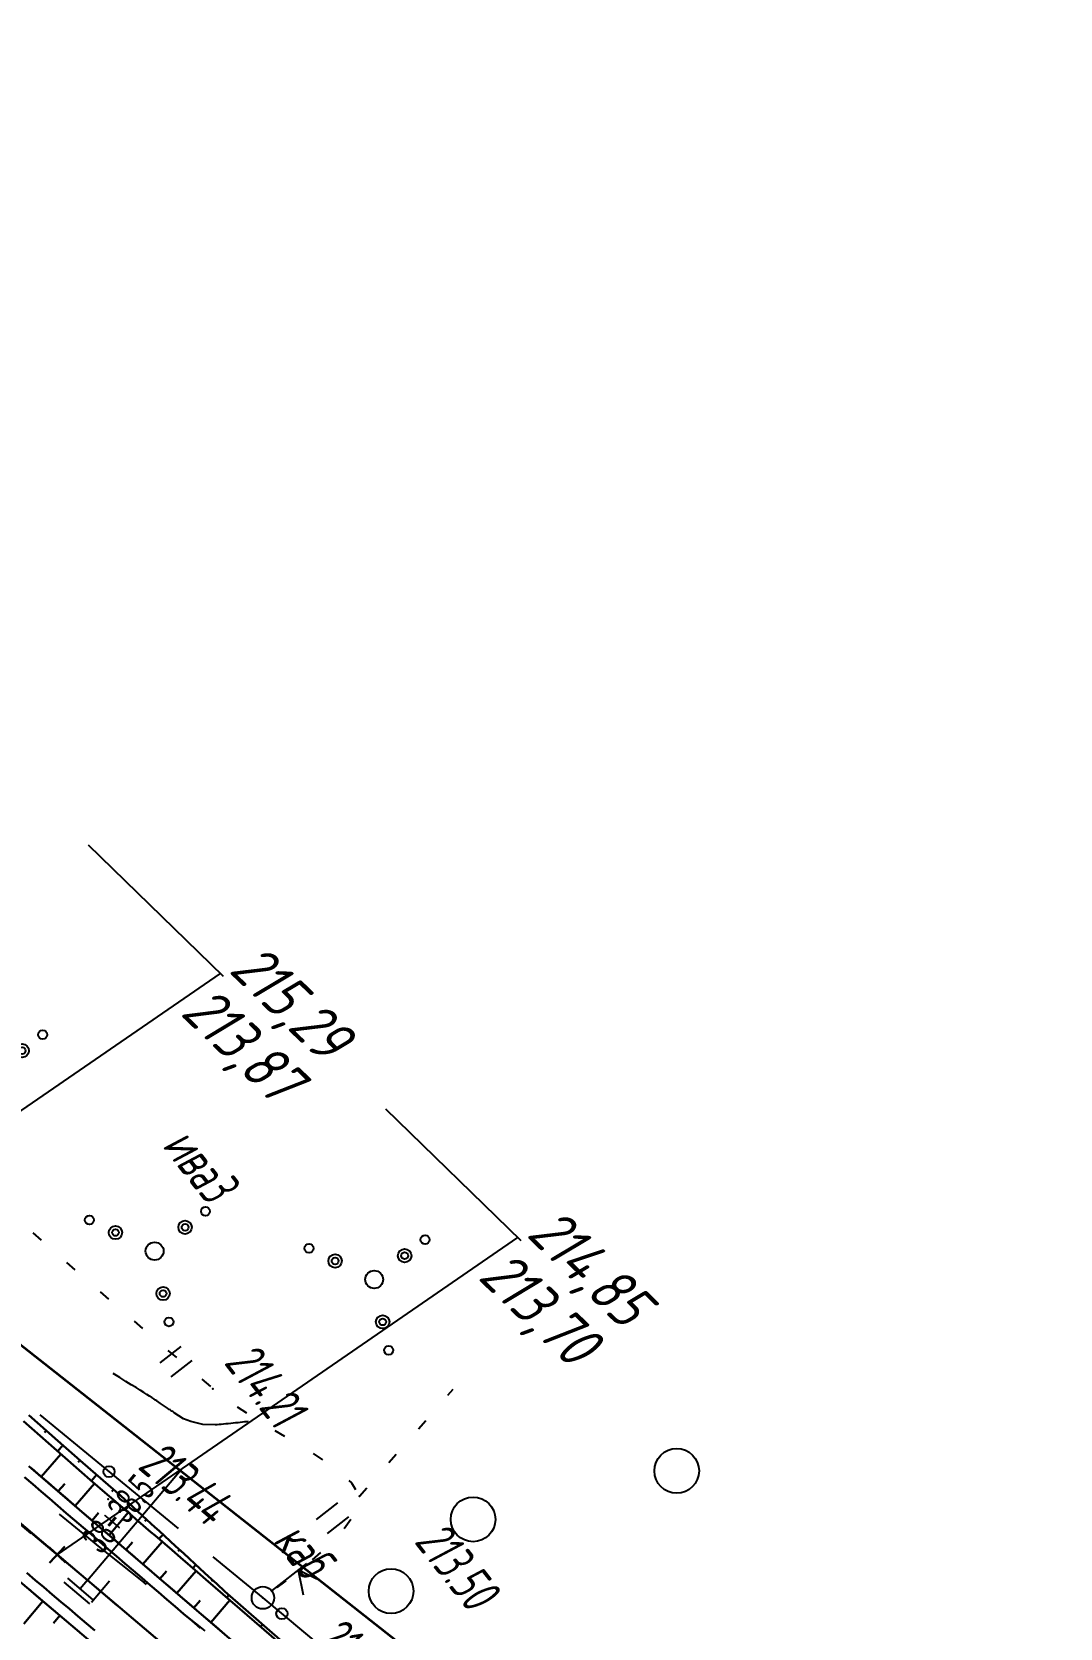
# Model space of a CAD drawing. Header units: millimetres. Extents: x -1799 to 6962, y -1020 to 4121.
# Drawn here: x 1620.9 to 1712.9, y 2466.9 to 2609.7 of the extents above; entities that cross this region are included whole.
import ezdxf
from ezdxf import colors
from ezdxf.entities.mleader import LeaderData, LeaderLine
from ezdxf.math import Vec2, Vec3

# ---------------------------------------------------------------- set-up
doc = ezdxf.new("R2010")
doc.units = ezdxf.units.MM
doc.linetypes.add('CONTI', pattern=[0])
doc.linetypes.add('STROT', pattern=[1.7, 0.5, -1.2])
for name, color, linetype, lineweight in [('10', 1, 'Continuous', 35), ('КОПИЯ_ОСЬ_13_ОТКОСЫ', 7, 'Continuous', 30), ('ОСЬ_ВЕРХ_ПОКРЫТИЯ_ГРАНИЦЫ_ПОЛОС', 7, 'Continuous', 30), ('ОСЬ_ВЕРХ_ПОКРЫТИЯ_ОСЬ', 1, 'Continuous', 30), ('Отметки', 5, 'Continuous', 30)]:
    doc.layers.add(name, color=color, linetype=linetype, lineweight=lineweight)
for name, color, linetype in [('GOR_BDEFAULT', 212, 'CONTI'), ('NAD_MDEFAULT', 7, 'CONTI'), ('PI_OTDEFAULT', 172, 'CONTI'), ('PI_TTDEFAULT', 5, 'CONTI'), ('PLN_O', 7, 'CONTI'), ('SIT_LDEFAULT', 7, 'CONTI'), ('USLZNDEFAULT', 7, 'CONTI'), ('ZAPSKDEFAULT', 7, 'CONTI'), ('КОПИЯ_ОСЬ_ТАНГЕНСЫ', 1, 'Continuous'), ('ОСЬ_ВЕРХ_ПОКРЫТИЯ_ПИКЕТЫ', 1, 'Continuous'), ('ОСЬ_ВЕРХ_ПОКРЫТИЯ_РАЗБИВКА_КРИВ', 1, 'Continuous'), ('ОСЬ_ВЕРХ_ПОКРЫТИЯ_ТАНГЕНСЫ', 1, 'Continuous'), ('разметка', 7, 'Continuous')]:
    doc.layers.add(name, color=color, linetype=linetype)
doc.styles.add('eskd', font='spds.shx', dxfattribs={"width": 1.2, "oblique": 15})
doc.styles.get("Standard").update_dxf_attribs({"font": 'arial.ttf'})
doc.styles.add('ГОСТ', font='', dxfattribs={"oblique": 15, "height": 4})
doc.styles.get('ГОСТ').set_extended_font_data('GOST type A')

# ---------------------------------------------------------------- blocks, each defined once
blk = doc.blocks.new('BL_2004')
at = {"color": 0}
blk.add_circle((0, 0), 2, dxfattribs=at)
blk = doc.blocks.new('BL_2011')
at = {"color": 0}
for p, q in [((0, 0), (0, 2.4)), ((1.6, 0), (1.6, 2.4))]:
    blk.add_line(p, q, dxfattribs=at)
blk = doc.blocks.new('BL_4017')
at = {"color": 0}
for p, q in [((0, 1), (0, 5)), ((2, 5), (0, 4)), ((0, 4), (2, 3))]:
    blk.add_line(p, q, dxfattribs=at)
blk.add_circle((0, 0), 1, dxfattribs=at)
blk = doc.blocks.new('BL_2010')
at = {"color": 0}
for centre, radius in [((0, 5.78), 0.4), ((0, 3.46), 0.6), ((0, 3.46), 0.3), ((0, 0), 0.8), ((-3.46, -1.74), 0.6), ((3.46, -1.74), 0.6), ((-5.78, -2.88), 0.4), ((-3.46, -1.74), 0.3), ((3.46, -1.74), 0.3), ((5.78, -2.88), 0.4)]:
    blk.add_circle(centre, radius, dxfattribs=at)
blk = doc.blocks.new('_None')
blk = doc.blocks.new('Крест')
at = {"layer": 'Отметки'}
for points in [[(-1, 0), (1, 0)], [(0, 1), (0, -1)]]:
    blk.add_lwpolyline(points, dxfattribs=at)

msp = doc.modelspace()

# ---------------------------------------------------------------- linework, layer by layer
at = {"layer": '10'}
msp.add_lwpolyline([(1030.225964376537, 3025.883480735508), (1104.975964376537, 3010.613480735024), (1151.695964376277, 3001.473480735359), (1215.755964376332, 2988.703480734875), (1216.365964376668, 2994.403480735061), (1243.415964376481, 2984.293480734726), (1269.335964376407, 2968.883480735508), (1297.015964376575, 2945.023480735173), (1332.735964376314, 2904.56348073521), (1362.135964376686, 2858.923480734614), (1384.095964376649, 2811.273480735173), (1401.175964376258, 2767.783480734949), (1401.175964376258, 2767.783480734949), (1485.925964376258, 2642.503480734688), (1601.055964376612, 2507.033480734949), (1669.735964376314, 2453.013480735396), (1726.415964376481, 2400.56348073521)], dxfattribs=at)
at = {"layer": 'GOR_BDEFAULT', "color": 212, "elevation": 214, "flags": 128}
msp.add_lwpolyline([(1640.231700376442, 2485.389214735863), (1640.071700376409, 2485.379212735606), (1639.901700376426, 2485.359215734911), (1639.721700376433, 2485.339211735328), (1639.521700376421, 2485.319214735565), (1639.321700376409, 2485.289216734854), (1639.101700376437, 2485.26921173503), (1638.891700376416, 2485.249215735507), (1638.671700376444, 2485.219216735487), (1638.451700376414, 2485.199212734972), (1638.231700376442, 2485.179215735209), (1638.021700376421, 2485.159211734695), (1637.8117003764, 2485.139214735863), (1637.621700376398, 2485.119217735169), (1637.441700376405, 2485.109215734911), (1637.271700376421, 2485.089211735328), (1636.181700376395, 2485.119217735169), (1635.681700376395, 2485.259217735765), (1635.111700376447, 2485.409211734695), (1634.451700376414, 2485.649216735189), (1633.611700376447, 2486.179215735209), (1633.54170037644, 2486.229210735683), (1633.471700376433, 2486.279213735287), (1633.391700376416, 2486.329216734891), (1633.321700376409, 2486.379212735606), (1633.241700376451, 2486.429215735209), (1633.161700376435, 2486.479210735683), (1633.081700376419, 2486.539216734854), (1633.001700376402, 2486.599213735585), (1632.921700376444, 2486.649216735189), (1632.831700376419, 2486.70921473523), (1632.741700376451, 2486.76921173503), (1632.651700376426, 2486.829216734891), (1632.5617003764, 2486.889214735863), (1632.471700376433, 2486.95921473523), (1632.371700376398, 2487.01921173503), (1632.271700376421, 2487.089211735328), (1632.171700376444, 2487.159211734695), (1632.0617003764, 2487.239212735009), (1631.931700376395, 2487.319214735565), (1631.78170037643, 2487.419213734952), (1631.601700376437, 2487.529213735287), (1631.401700376426, 2487.669213734952), (1631.161700376435, 2487.819214735565), (1630.881700376407, 2487.999215735507), (1630.5617003764, 2488.199212734972), (1630.191700376405, 2488.429215735209), (1629.771700376421, 2488.689217735467), (1629.29170037644, 2488.989212735009), (1628.751700376402, 2489.329216734891), (1628.151700376426, 2489.699212734972)], dxfattribs=at)
at = {"layer": 'PI_TTDEFAULT', "color": 5}
for p in [(1637.0617003764, 2488.319214735565, 214.21), (1650.191700376405, 2478.70921473523, 213.496), (1627.711700376423, 2478.439217735467, 213.443), (1641.54170037644, 2469.629212735606, 213.048)]:
    msp.add_point(p, dxfattribs=at)
at = {"layer": 'PLN_O'}
for p, q in [((1621.591700376428, 2485.979210735683), (1633.961700376423, 2475.839211735328)), ((1637.0617003764, 2473.299218735111), (1641.54170037644, 2469.629212735606)), ((1641.54170037644, 2469.629212735606), (1649.371700376398, 2463.079216734891))]:
    msp.add_line(p, q, dxfattribs=at)
for centre in [(1627.78170037643, 2480.909211734695), (1643.241700376451, 2468.20921473523)]:
    msp.add_circle(centre, 0.5, dxfattribs=at)
at = {"layer": 'SIT_LDEFAULT', "color": 7}
for p, q in [((1620.961700376423, 2502.26921173503), (1621.711700376423, 2501.609215734911)), ((1623.971700376433, 2499.629212735606), (1624.721700376433, 2498.969216735487)), ((1626.981700376442, 2496.999215735507), (1627.731700376442, 2496.339211735328)), ((1630.011700376412, 2494.379212735606), (1630.771700376421, 2493.729210735683)), ((1633.04170037644, 2491.759217735765), (1633.801700376449, 2491.109215734911)), ((1636.081700376419, 2489.169213734952), (1636.841700376428, 2488.51921173503)), ((1658.091700376428, 2487.739212735009), (1658.5617003764, 2488.279213735287)), ((1639.231700376442, 2486.699212734972), (1640.071700376409, 2486.159211734695)), ((1642.611700376447, 2484.589211735328), (1643.471700376433, 2484.079216734891)), ((1655.461700376423, 2484.729210735683), (1656.121700376398, 2485.479210735683)), ((1646.051700376449, 2482.51921173503), (1646.881700376407, 2481.95921473523)), ((1652.821700376409, 2481.719216735487), (1653.481700376442, 2482.469216735487)), ((1649.231700376442, 2480.119217735169), (1649.471700376433, 2479.909211734695)), ((1649.471700376433, 2479.909211734695), (1649.821700376409, 2479.319214735565)), ((1650.191700376405, 2478.70921473523), (1650.851700376437, 2479.45921473523)), ((1625.131700376407, 2475.659211734695), (1623.351700376437, 2477.119217735169)), ((1649.401700376426, 2476.619217735169), (1648.821700376409, 2475.809212735307)), ((1626.991700376451, 2474.139214735863), (1625.131700376407, 2475.659211734695)), ((1628.871700376398, 2472.639214735863), (1626.991700376451, 2474.139214735863)), ((1646.701700376414, 2473.679215735209), (1645.941700376405, 2473.029213735287)), ((1630.751700376402, 2471.149216735189), (1628.871700376398, 2472.639214735863)), ((1631.141700376416, 2470.829216734891), (1630.741700376451, 2471.139214735863)), ((1643.371700376398, 2470.95921473523), (1642.801700376449, 2470.549218735111)), ((1643.601700376437, 2471.149216735189), (1643.371700376398, 2470.969216735487)), ((1634.511700376412, 2468.159211734695), (1634.271700376421, 2468.349213735585)), ((1636.381700376407, 2466.659211734695), (1634.511700376412, 2468.169213734952))]:
    msp.add_line(p, q, dxfattribs=at)
at = {"layer": 'КОПИЯ_ОСЬ_13_ОТКОСЫ'}
for points in [[(1620.589719775608, 2485.970433115413), (1623.193998340061, 2483.672337412288), (1625.438047412326, 2481.706181406428), (1628.820219043186, 2478.758702158381), (1629.552061084201, 2478.077610849788), (1630.288358691623, 2477.400761484553), (1630.786863330295, 2476.957981943538), (1631.886045459201, 2475.934819101741), (1632.266416552951, 2475.610325693538), (1633.731138232639, 2474.245091318538), (1634.478361133029, 2473.580052256038), (1635.936643603733, 2472.207219004084), (1636.684507373264, 2471.542912363459), (1637.416868213108, 2470.860325693538), (1638.152433398654, 2470.181523203303), (1646.818113330295, 2462.619328379084)], [(1620.121030810764, 2485.425175547053), (1622.356138232639, 2483.45615088885), (1626.104124072483, 2480.182286142756), (1627.609403613498, 2478.873387216975), (1628.369199756076, 2478.226017832209), (1629.880125049045, 2476.918309091975), (1630.388944629123, 2476.487736582209), (1631.522367480686, 2475.505040049006), (1631.906614306858, 2475.185124277522), (1633.417844775608, 2473.874882578303), (1634.179929736545, 2473.227391123225), (1635.691160205295, 2471.917118906428), (1636.453245166233, 2471.26962745135), (1637.964475634983, 2469.959385752131), (1646.667600634983, 2462.441471933772)], [(1620.121051805307, 2485.425176609692), (1622.356159227182, 2483.456182469067), (1626.104206102182, 2480.182256687817), (1627.609333055307, 2478.873418797192), (1628.369098680307, 2478.225957859692), (1629.880085008432, 2476.918340672192), (1630.388874070932, 2476.487798680005), (1631.522418992807, 2475.505010594067), (1631.906696336557, 2475.185064305005), (1633.417926805307, 2473.874883640942), (1634.179889695932, 2473.227422703442), (1635.691120164682, 2471.917119969067), (1636.453327195932, 2471.269659031567), (1637.964557664682, 2469.959356297192), (1646.667682664682, 2462.441534031567)], [(1622.154539111545, 2484.589604257991), (1621.996000293186, 2484.409916757991)], [(1623.655607226779, 2483.267918466975), (1623.185667041233, 2482.73154151385)], [(1621.714313524057, 2480.456426609692), (1623.465290086557, 2482.487310398755)], [(1625.159879687717, 2481.949894785334), (1625.003232959201, 2481.771122812678)], [(1620.608112352182, 2481.410161961255), (1625.139850633432, 2477.503057469067), (1666.631549852182, 2441.913946140942)], [(1626.667020800998, 2480.635167002131), (1626.199827197483, 2480.099064707209)], [(1623.228961961557, 2479.150518406567), (1623.812702195932, 2479.82739828938)], [(1624.743854539682, 2477.84448813313), (1626.478717820932, 2479.85669516438)], [(1628.17480278342, 2479.321171640803), (1628.019071582248, 2479.142460703303)], [(1629.658170703342, 2477.980046152522), (1629.212949756076, 2477.495732187678)], [(1626.260944383432, 2476.541387547192), (1626.837604539682, 2477.21362875813)], [(1627.779010789682, 2475.239263523755), (1629.500690477182, 2477.246587742505)], [(1631.136198047092, 2476.632786631038), (1630.986783984592, 2476.472294687678)], [(1629.297077195932, 2473.93726157063), (1629.871051805307, 2474.606328953442)], [(1630.815143602182, 2472.635137547192), (1632.535114305307, 2474.640264500317)], [(1632.614316943576, 2475.286045908381), (1632.246000293186, 2474.890873789241)], [(1617.057800118268, 2473.393379815308), (1626.730651680768, 2465.198311455933)], [(1634.084684375217, 2473.930455088069), (1633.964963916233, 2473.795933603694)], [(1632.333210008432, 2471.333013523755), (1632.906696336557, 2472.001348484692)], [(1633.851276414682, 2470.030889500317), (1635.563922899057, 2472.027471531567)], [(1635.550840381076, 2472.57040870135), (1635.275297168186, 2472.277684091975)], [(1637.028226855686, 2471.222569345881), (1636.936857226779, 2471.124546884944)], [(1621.861266915143, 2469.323799737183), (1620.148864571393, 2467.302559502808)], [(1635.369342820932, 2468.72876547688), (1635.940143602182, 2469.39429282063)], [(1636.887409227182, 2467.426641453442), (1638.593708055307, 2469.415899265942)], [(1638.504911425998, 2469.873936533381), (1638.315122607639, 2469.656468271663)], [(1623.387145821393, 2468.030953057495), (1622.816345040143, 2467.357247002808)], [(1640.011808398654, 2468.558934091975), (1639.948545459201, 2468.486454843928)], [(1641.518705371311, 2467.243931650569), (1641.342191699436, 2467.041661142756)]]:
    msp.add_lwpolyline(points, dxfattribs=at)
at = {"layer": 'КОПИЯ_ОСЬ_ТАНГЕНСЫ'}
msp.add_line((1593.061700375847, 2498.9292147359), (1729.01693683235, 2383.884148786229), dxfattribs=at)
at = {"layer": 'ОСЬ_ВЕРХ_ПОКРЫТИЯ_ГРАНИЦЫ_ПОЛОС', "linetype": 'Continuous'}
for points in [[(1635.956932029754, 2466.906513065484), (1635.206212670784, 2467.550412634772), (1634.455493311872, 2468.194312202198), (1633.704773952873, 2468.838211768692), (1632.954054593933, 2469.482111337048), (1632.203335234992, 2470.126010905405), (1631.452615875964, 2470.769910473761), (1630.701896517023, 2471.413810041186), (1629.951177158082, 2472.057709609543), (1629.200457799083, 2472.701609176968), (1628.449738440142, 2473.345508746256), (1627.699035783045, 2473.989395261196), (1626.948525557769, 2474.633164512378), (1626.198297072095, 2475.276842547034), (1625.448403578785, 2475.920489743737), (1624.698898322686, 2476.564166391653), (1623.949834554931, 2477.207932699856), (1623.201265547958, 2477.851848747035), (1622.453244609593, 2478.495974508499), (1621.705825097781, 2479.140369814274), (1620.959060434436, 2479.78509435003), (1620.213004120315, 2480.430207633798)], [(1620.862324341675, 2481.190722755541), (1621.607767063551, 2480.546132920695), (1622.353979786896, 2479.901878513781), (1623.100909126117, 2479.257900144358), (1623.848501761453, 2478.614138246899), (1624.596704424164, 2477.97053309941), (1625.345463882501, 2477.327024818783), (1626.09472692718, 2476.683553389658), (1626.844440357274, 2476.040058673744), (1627.594550965159, 2475.396480418195), (1628.345005522666, 2474.752758277034), (1629.09570333348, 2474.108875863639), (1629.846422692508, 2473.464976296214), (1630.597142051449, 2472.821076726926), (1631.347861410419, 2472.1771771595), (1632.098580769418, 2471.533277592075), (1632.84930012833, 2470.889378023719), (1633.60001948727, 2470.245478456293), (1634.35073884624, 2469.601578887005), (1635.101458205239, 2468.95767931958), (1635.852177564209, 2468.313779752155), (1636.602896923121, 2467.669880183798), (1637.353616282091, 2467.025980615442), (1638.10433564109, 2466.382081049879)]]:
    msp.add_lwpolyline(points, dxfattribs=at)
at = {"layer": 'ОСЬ_ВЕРХ_ПОКРЫТИЯ_ГРАНИЦЫ_ПОЛОС', "linetype": 'Continuous', "lineweight": 30}
for points in [[(1626.518838022466, 2466.687668330421), (1625.755513862861, 2467.333596873482), (1624.992189703227, 2467.979525415612), (1624.22886554371, 2468.62545395681), (1623.465511606142, 2469.271411144559), (1622.702015748519, 2469.917552542326), (1621.938413872131, 2470.563955600758), (1621.174759918251, 2471.210683992517), (1620.411107909496, 2471.857801402372)], [(1625.109548968854, 2466.570229756099), (1624.346224809773, 2467.216158298229), (1623.582900650721, 2467.862086838496), (1622.819544703767, 2468.50804572684), (1622.056011492745, 2469.154218734627), (1621.292309483813, 2469.800706546207), (1620.528491820189, 2470.447573551362)]]:
    msp.add_lwpolyline(points, dxfattribs=at)
at = {"layer": 'ОСЬ_ВЕРХ_ПОКРЫТИЯ_ОСЬ'}
msp.add_lwpolyline([(1618.40274016496, 2477.502401234967), (1621.375191382112, 2474.973853056704), (1625.841881389244, 2471.19046932963), (1625.841881389244, 2471.19046932963), (1678.140571012345, 2426.935068908532)], dxfattribs=at)
at = {"layer": 'ОСЬ_ВЕРХ_ПОКРЫТИЯ_ПИКЕТЫ'}
msp.add_line((1626.217050378074, 2469.235517430504), (1627.831962612059, 2471.143935224426), dxfattribs=at)
at = {"layer": 'ОСЬ_ВЕРХ_ПОКРЫТИЯ_РАЗБИВКА_КРИВ'}
for p, q in [((1625.841881389244, 2471.19046932963), (1634.239425005662, 2481.114241858398)), ((1623.727883372465, 2471.014365991962), (1626.017984725311, 2469.076471312356)), ((1624.050865819221, 2471.396049551119), (1626.340967172155, 2469.458154870582)), ((1625.841881389244, 2471.19046932963), (1625.195916495702, 2470.427102211316))]:
    msp.add_line(p, q, dxfattribs=at)
at = {"layer": 'ОСЬ_ВЕРХ_ПОКРЫТИЯ_ТАНГЕНСЫ'}
msp.add_line((1593.061700375847, 2498.9292147359), (1729.021700375868, 2383.879214736086), dxfattribs=at)
at = {"layer": 'разметка', "linetype": 'STROT', "lineweight": 30, "ltscale": 7}
msp.add_lwpolyline([(1420.04652013846, 2714.635381437291), (1440.393871879622, 2684.830009072472, 0.005429849887838796), (1456.530483447374, 2662.117518240039, 0.01189004537385402), (1456.530483446792, 2662.117518240971, 0.0006123680250216313), (1456.530483446384, 2662.117518240971, 0.01946663806365156), (1511.95666602735, 2592.421971225564, 0.00029212228464458), (1511.956666027583, 2592.421971225564), (1511.956666027234, 2592.421971226496), (1564.877093945726, 2531.327615324793, 0.01663758282477941), (1591.789409003521, 2501.745606418152, 0.02173619361086284), (1625.842434961125, 2471.190218647395), (1679.386242054965, 2425.881549567369, 0.01625038634135074), (1781.272363377075, 2345.19752298334), (1793.110815636008, 2336.433078734589, 0.0374981641388079), (1867.95562784852, 2286.612720867072, 0.01049213208376626), (1879.200727661295, 2280.95277412833, 0.03749886609030127), (1963.803373555254, 2250.519142287237), (1979.686645083488, 2245.687181663153), (1979.68664508343, 2245.687181663153, 0.001668622624001404), (2014.916248147792, 2235.019000039821), (2014.916248147822, 2235.019000040752)], format="xyb", dxfattribs=at)

# ---------------------------------------------------------------- block references
at = {"layer": 'USLZNDEFAULT', "color": 7, "rotation": 307.9999999999999}
msp.add_blockref('BL_4017', (1641.54170037644, 2469.629212735606), dxfattribs=at)
at = {"layer": 'ZAPSKDEFAULT', "color": 7, "rotation": 307.9999999999999}
for name, p in [('BL_2010', (1614.413885376425, 2534.499615734828)), ('BL_2010', (1617.28154237645, 2516.43847473563)), ('BL_2010', (1631.853229376438, 2500.636571735528)), ('BL_2010', (1651.503433376443, 2498.099471735221)), ('BL_2011', (1632.351700376437, 2490.639214735863)), ('BL_2004', (1678.571326376414, 2480.982442735148)), ('BL_2004', (1660.351700376437, 2476.639214735863)), ('BL_2011', (1646.351700376437, 2476.639214735863)), ('BL_2004', (1653.015699376419, 2470.219392735896))]:
    msp.add_blockref(name, p, dxfattribs=at)
at = {"layer": 'Отметки', "rotation": 316.7690813281907}
msp.add_blockref('Крест', (1623.141616224029, 2473.477652741049), dxfattribs=at)

# ---------------------------------------------------------------- texts
at = {"layer": 'NAD_MDEFAULT', "color": 7, "style": 'eskd', "oblique": 10, "width": 0.8}
for s, p in [('ива3', (1632.478021376426, 2510.019666735468)), ('каб', (1642.410093376422, 2474.718202735682))]:
    msp.add_text(s, height=3.5, rotation=307.9999999999999, dxfattribs=at).set_placement(p)
at = {"layer": 'PI_OTDEFAULT', "color": 172, "style": 'eskd', "oblique": 10, "width": 0.8}
for s, rotation, p in [('214.21', 307.9999999999999, (1637.991700376451, 2490.629212735606)), ('213.44', 320, (1630.241700376451, 2481.249215735507)), ('213.50', 307.9999999999999, (1655.021700376421, 2474.619217735169)), ('213.05', 320, (1646.071700376409, 2465.539216734854))]:
    msp.add_text(s, height=3.5, rotation=rotation, dxfattribs=at).set_placement(p)
at = {"layer": 'ОСЬ_ВЕРХ_ПОКРЫТИЯ_РАЗБИВКА_КРИВ', "width": 0.6}
msp.add_text('38+38.5', height=2.5, rotation=49.761941520829, dxfattribs=at).set_placement((1627.075110064363, 2473.421869569843))
at = {"layer": 'Отметки', "color": 0, "style": 'ГОСТ', "oblique": 15}
for s, p in [('213,87', (1634.070422294966, 2521.830357261387, 126.574)), ('213,70', (1660.696366525322, 2498.20375287385, 126.574))]:
    msp.add_text(s, height=4, rotation=316.1275789039454, dxfattribs=at).set_placement(p)

# ---------------------------------------------------------------- leaders
at = {"layer": 'Отметки', "ltscale": 0.2}
ml = msp.add_multileader_mtext('Standard', dxfattribs=at)
ml.set_content('215,29', color=256, style='ГОСТ')
ml.set_leader_properties()
ml.set_arrow_properties(name='NONE')
ml.build(insert=Vec2(0, 0))
ml.multileader.update_dxf_attribs({"text_left_attachment_type": 6, "text_right_attachment_type": 6, "dogleg_length": 0.36, "arrow_head_size": 2})
ctx = ml.context
ctx.base_point, ctx.arrow_head_size, ctx.landing_gap_size, ctx.plane_origin, ctx.plane_x_axis, ctx.plane_y_axis = Vec3(1637.994951696249, 2525.2289108063), 2, 0, Vec3(1579.945636183091, 2467.71835640577), Vec3(0.7170860468535644, -0.6969846493344942), Vec3(0.6969846493344942, 0.7170860468535644)
ctx.left_attachment, ctx.right_attachment = 6, 6
notes = []
notes.append((ctx, [(0, (1, 1, 0), (1637.736800719382, 2525.47982528006), (0.7170860468535644, -0.6969846493344941), 0.36, [(0, [(1596.515671993673, 2497.104257128586)], 0, [])])]))
ctx.mtext.insert, ctx.mtext.text_direction, ctx.mtext.rotation, ctx.mtext.line_spacing_style, ctx.mtext.flow_direction = Vec3(1641.201081083194, 2528.527506621939), Vec3(0.7170860468535644, -0.6969846493344942), 5.512001456933537, 2, 5
ml = msp.add_multileader_mtext('Standard', dxfattribs=at)
ml.set_content('214,85', color=256, style='ГОСТ')
ml.set_leader_properties()
ml.set_arrow_properties(name='NONE')
ml.build(insert=Vec2(0, 0))
ml.multileader.update_dxf_attribs({"text_left_attachment_type": 6, "text_right_attachment_type": 6, "dogleg_length": 0.36, "arrow_head_size": 2})
ctx = ml.context
ctx.base_point, ctx.arrow_head_size, ctx.landing_gap_size, ctx.plane_origin, ctx.plane_x_axis, ctx.plane_y_axis = Vec3(1664.620895926605, 2501.602306418763), 2, 0, Vec3(1606.571580413447, 2444.091752018233), Vec3(0.7170860468535644, -0.6969846493344942), Vec3(0.6969846493344942, 0.7170860468535644)
ctx.left_attachment, ctx.right_attachment = 6, 6
notes.append((ctx, [(0, (1, 1, 0), (1664.362744949738, 2501.853220892523), (0.7170860468535644, -0.6969846493344941), 0.36, [(0, [(1623.141616224029, 2473.477652741049)], 0, [])])]))
ctx.mtext.insert, ctx.mtext.text_direction, ctx.mtext.rotation, ctx.mtext.line_spacing_style, ctx.mtext.flow_direction = Vec3(1667.827025313551, 2504.900902234403), Vec3(0.7170860468535644, -0.6969846493344942), 5.512001456933537, 2, 5
for ctx, leaders in notes:
    for number, flags, end, landing, length, lines in leaders:
        leader = LeaderData()
        leader.index, (leader.has_last_leader_line, leader.has_dogleg_vector, leader.attachment_direction) = number, flags
        leader.last_leader_point, leader.dogleg_vector, leader.dogleg_length = Vec3(end), Vec3(landing), length
        for number, points, colour, breaks in lines:
            line = LeaderLine()
            line.index, line.vertices, line.color, line.breaks = number, Vec3.list(points), colors.encode_raw_color(colour), breaks
            leader.lines.append(line)
        ctx.leaders.append(leader)

doc.saveas('drawing.dxf')
